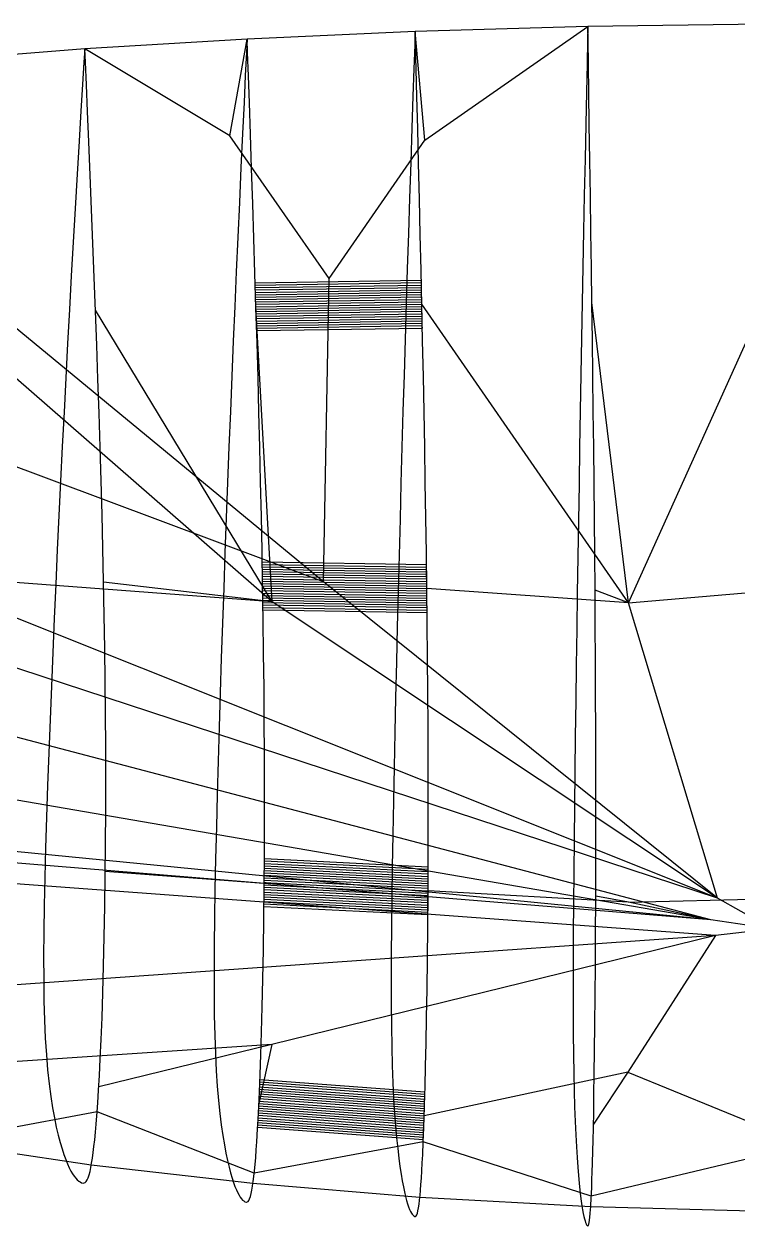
# Model space of a CAD drawing. Extents: x -442 to 442, y 0 to 303.
# Drawn here: x -208.1 to -28.5, y 1.4 to 303.3 of the extents above; entities that cross this region are included whole.
import ezdxf

# ---------------------------------------------------------------- set-up
doc = ezdxf.new("R2010")
doc.units = 0

msp = doc.modelspace()

# ---------------------------------------------------------------- linework, layer by layer
at = {"layer": 'default', "color": 5, "linetype": 'CONTINUOUS'}
for p, q in [((-66.309, 302.663, 3.558), (-109.698, 301.408, 9.802)), ((-66.309, 302.663, 3.558), (-66.383, 299.168, 2.858)), ((-22.204, 303.301, 0.392), (-66.309, 302.663, 3.558)), ((-151.974, 299.524, 18.966), (-192.782, 297.031, 30.818)), ((-151.974, 299.524, 18.966), (-152.139, 296.137, 18.296)), ((-109.698, 301.408, 9.802), (-151.974, 299.524, 18.966)), ((-109.698, 301.408, 9.802), (-109.819, 297.956, 9.114)), ((-66.383, 299.168, 2.858), (-66.509, 293.212, 1.677)), ((-192.782, 297.031, 30.818), (-231.772, 293.93, 45.097)), ((-192.782, 297.031, 30.818), (-192.987, 293.73, 30.17)), ((-152.139, 296.137, 18.296), (-152.418, 290.364, 17.165)), ((-109.819, 297.956, 9.114), (-110.023, 292.073, 7.953)), ((-192.987, 293.73, 30.17), (-193.333, 288.103, 29.077)), ((-66.509, 293.212, 1.677), (-66.655, 286.232, 0.302)), ((-152.418, 290.364, 17.165), (-152.744, 283.598, 15.848)), ((-110.023, 292.073, 7.953), (-110.261, 285.179, 6.601)), ((-193.333, 288.103, 29.077), (-193.737, 281.508, 27.804)), ((-110.261, 285.179, 6.601), (-110.531, 277.228, 5.063)), ((-66.655, 286.232, 0.302), (-66.821, 278.182, -1.263)), ((-193.737, 281.508, 27.804), (-194.196, 273.902, 26.355)), ((-152.744, 283.598, 15.848), (-153.114, 275.796, 14.348)), ((-66.821, 278.182, -1.263), (-67.001, 269.364, -2.957)), ((-153.114, 275.796, 14.348), (-153.515, 267.249, 12.725)), ((-110.531, 277.228, 5.063), (-110.824, 268.518, 3.397)), ((-194.196, 273.902, 26.355), (-194.693, 265.571, 24.785)), ((-67.001, 269.364, -2.957), (-67.183, 260.292, -4.675)), ((-153.515, 267.249, 12.725), (-153.921, 258.456, 11.078)), ((-110.824, 268.518, 3.397), (-111.121, 259.559, 1.708)), ((-194.693, 265.571, 24.785), (-195.197, 257, 23.193)), ((-67.183, 260.292, -4.675), (-67.361, 251.287, -6.351)), ((-195.197, 257, 23.193), (-195.689, 248.492, 21.639)), ((-153.921, 258.456, 11.078), (-154.318, 249.728, 9.471)), ((-111.121, 259.559, 1.708), (-111.411, 250.665, 0.06)), ((-111.411, 250.665, 0.06), (-111.693, 241.836, -1.547)), ((-67.361, 251.287, -6.351), (-67.534, 242.348, -7.985)), ((-195.689, 248.492, 21.639), (-196.169, 240.047, 20.123)), ((-154.318, 249.728, 9.471), (-154.705, 241.064, 7.904)), ((-111.693, 241.836, -1.547), (-111.971, 232.987, -3.128)), ((-67.534, 242.348, -7.985), (-67.705, 233.389, -9.592)), ((-196.169, 240.047, 20.123), (-196.641, 231.581, 18.632)), ((-154.705, 241.064, 7.904), (-155.086, 232.379, 6.363)), ((-111.971, 232.987, -3.128), (-112.244, 224.074, -4.683)), ((-67.705, 233.389, -9.592), (-67.873, 224.365, -11.173)), ((-196.641, 231.581, 18.632), (-197.105, 223.055, 17.165)), ((-155.086, 232.379, 6.363), (-155.46, 223.633, 4.846)), ((-155.46, 223.633, 4.846), (-155.827, 214.811, 3.359)), ((-112.244, 224.074, -4.683), (-112.513, 215.085, -6.208)), ((-67.873, 224.365, -11.173), (-68.037, 215.264, -12.723)), ((-197.105, 223.055, 17.165), (-197.561, 214.455, 15.725)), ((-197.561, 214.455, 15.725), (-198.009, 205.813, 14.311)), ((-155.827, 214.811, 3.359), (-156.188, 205.945, 1.899)), ((-112.513, 215.085, -6.208), (-112.776, 206.051, -7.704)), ((-68.037, 215.264, -12.723), (-68.199, 206.117, -14.243)), ((-198.009, 205.813, 14.311), (-198.444, 197.147, 12.936)), ((-156.188, 205.945, 1.899), (-156.539, 197.056, 0.479)), ((-112.776, 206.051, -7.704), (-113.031, 196.992, -9.159)), ((-68.199, 206.117, -14.243), (-68.356, 196.946, -15.722)), ((-198.444, 197.147, 12.936), (-198.87, 188.478, 11.593)), ((-156.539, 197.056, 0.479), (-156.881, 188.163, -0.907)), ((-113.031, 196.992, -9.159), (-113.281, 187.931, -10.579)), ((-68.356, 196.946, -15.722), (-68.509, 187.772, -17.164)), ((-198.87, 188.478, 11.593), (-199.284, 179.821, 10.286)), ((-156.881, 188.163, -0.907), (-157.214, 179.282, -2.257)), ((-113.281, 187.931, -10.579), (-113.524, 178.882, -11.96)), ((-68.509, 187.772, -17.164), (-68.658, 178.611, -18.568)), ((-199.284, 179.821, 10.286), (-199.688, 171.183, 9.008)), ((-157.214, 179.282, -2.257), (-157.539, 170.422, -3.575)), ((-113.524, 178.882, -11.96), (-113.761, 169.854, -13.31)), ((-68.658, 178.611, -18.568), (-68.803, 169.47, -19.939)), ((-199.688, 171.183, 9.008), (-200.081, 162.571, 7.769)), ((-157.539, 170.422, -3.575), (-157.855, 161.587, -4.853)), ((-113.761, 169.854, -13.31), (-113.991, 160.852, -14.618)), ((-68.803, 169.47, -19.939), (-68.944, 160.356, -21.267)), ((-200.081, 162.571, 7.769), (-200.461, 153.993, 6.568)), ((-157.855, 161.587, -4.853), (-158.161, 152.788, -6.091)), ((-113.991, 160.852, -14.618), (-114.214, 151.886, -15.886)), ((-68.944, 160.356, -21.267), (-69.081, 151.278, -22.554)), ((-200.461, 153.993, 6.568), (-200.827, 145.454, 5.41)), ((-158.161, 152.788, -6.091), (-158.455, 144.029, -7.284)), ((-114.214, 151.886, -15.886), (-114.428, 142.961, -17.106)), ((-69.081, 151.278, -22.554), (-69.213, 142.243, -23.793)), ((-200.827, 145.454, 5.41), (-201.178, 136.967, 4.302)), ((-158.455, 144.029, -7.284), (-158.737, 135.323, -8.425)), ((-114.428, 142.961, -17.106), (-114.634, 134.09, -18.273)), ((-69.213, 142.243, -23.793), (-69.338, 133.262, -24.977)), ((-201.178, 136.967, 4.302), (-201.512, 128.556, 3.248)), ((-158.737, 135.323, -8.425), (-159.005, 126.695, -9.51)), ((-114.634, 134.09, -18.273), (-114.828, 125.299, -19.382)), ((-69.338, 133.262, -24.977), (-69.458, 124.362, -26.102)), ((-201.512, 128.556, 3.248), (-201.826, 120.236, 2.257)), ((-159.005, 126.695, -9.51), (-159.257, 118.161, -10.529)), ((-114.828, 125.299, -19.382), (-115.011, 116.604, -20.423)), ((-69.458, 124.362, -26.102), (-69.57, 115.559, -27.158)), ((-201.826, 120.236, 2.257), (-202.12, 112.047, 1.329)), ((-159.257, 118.161, -10.529), (-159.492, 109.761, -11.483)), ((-115.011, 116.604, -20.423), (-115.183, 108.045, -21.397)), ((-69.57, 115.559, -27.158), (-69.675, 106.894, -28.145)), ((-202.12, 112.047, 1.329), (-202.387, 104.045, 0.484)), ((-159.492, 109.761, -11.483), (-159.706, 101.553, -12.351)), ((-115.183, 108.045, -21.397), (-115.338, 99.683, -22.282)), ((-69.675, 106.894, -28.145), (-69.77, 98.428, -29.042)), ((-202.387, 104.045, 0.484), (-202.623, 96.296, -0.26)), ((-159.706, 101.553, -12.351), (-159.895, 93.606, -13.113)), ((-115.338, 99.683, -22.282), (-115.475, 91.585, -23.058)), ((-69.77, 98.428, -29.042), (-69.853, 90.23, -29.828)), ((-202.623, 96.296, -0.26), (-202.82, 88.881, -0.883)), ((-159.895, 93.606, -13.113), (-160.052, 86, -13.749)), ((-115.475, 91.585, -23.058), (-115.588, 83.835, -23.705)), ((-202.82, 88.881, -0.883), (-202.975, 81.852, -1.373)), ((-69.853, 90.23, -29.828), (-69.923, 82.384, -30.482)), ((-160.052, 86, -13.749), (-160.175, 78.79, -14.249)), ((-202.975, 81.852, -1.373), (-203.08, 75.241, -1.705)), ((-115.588, 83.835, -23.705), (-115.677, 76.49, -24.211)), ((-69.923, 82.384, -30.482), (-69.977, 74.948, -30.991)), ((-160.175, 78.79, -14.249), (-160.257, 72.01, -14.582)), ((-115.677, 76.49, -24.211), (-115.736, 69.582, -24.546)), ((-203.08, 75.241, -1.705), (-203.13, 69.053, -1.86)), ((-69.977, 74.948, -30.991), (-70.013, 67.955, -31.328)), ((-160.257, 72.01, -14.582), (-160.295, 65.664, -14.733)), ((-115.736, 69.582, -24.546), (-115.762, 63.118, -24.693)), ((-203.13, 69.053, -1.86), (-203.117, 63.292, -1.821)), ((-70.013, 67.955, -31.328), (-70.028, 61.411, -31.471)), ((-160.295, 65.664, -14.733), (-160.282, 59.757, -14.681)), ((-203.117, 63.292, -1.821), (-203.043, 57.955, -1.587)), ((-115.762, 63.118, -24.693), (-115.751, 57.099, -24.631)), ((-70.028, 61.411, -31.471), (-70.02, 55.319, -31.402)), ((-203.043, 57.955, -1.587), (-202.905, 53.027, -1.15)), ((-160.282, 59.757, -14.681), (-160.219, 54.284, -14.427)), ((-115.751, 57.099, -24.631), (-115.704, 51.524, -24.361)), ((-70.02, 55.319, -31.402), (-69.991, 49.675, -31.121)), ((-202.905, 53.027, -1.15), (-202.706, 48.499, -0.521)), ((-160.219, 54.284, -14.427), (-160.104, 49.231, -13.962)), ((-115.704, 51.524, -24.361), (-115.618, 46.377, -23.872)), ((-202.706, 48.499, -0.521), (-202.447, 44.347, 0.296)), ((-160.104, 49.231, -13.962), (-159.94, 44.589, -13.296)), ((-69.991, 49.675, -31.121), (-69.937, 44.466, -30.617)), ((-115.618, 46.377, -23.872), (-115.496, 41.65, -23.178)), ((-202.447, 44.347, 0.296), (-202.13, 40.55, 1.298)), ((-159.94, 44.589, -13.296), (-159.727, 40.332, -12.435)), ((-69.937, 44.466, -30.617), (-69.861, 39.681, -29.903)), ((-202.13, 40.55, 1.298), (-201.758, 37.08, 2.472)), ((-159.727, 40.332, -12.435), (-159.467, 36.441, -11.382)), ((-115.496, 41.65, -23.178), (-115.338, 37.315, -22.282)), ((-69.861, 39.681, -29.903), (-69.763, 35.293, -28.982)), ((-201.758, 37.08, 2.472), (-201.34, 33.925, 3.791)), ((-159.467, 36.441, -11.382), (-159.163, 32.884, -10.149)), ((-115.338, 37.315, -22.282), (-115.146, 33.351, -21.188)), ((-201.34, 33.925, 3.791), (-200.89, 31.074, 5.213)), ((-115.146, 33.351, -21.188), (-114.921, 29.73, -19.909)), ((-69.763, 35.293, -28.982), (-69.644, 31.282, -27.86)), ((-200.89, 31.074, 5.213), (-200.419, 28.509, 6.7)), ((-159.163, 32.884, -10.149), (-158.821, 29.652, -8.765)), ((-69.644, 31.282, -27.86), (-69.505, 27.618, -26.55)), ((-200.419, 28.509, 6.7), (-199.939, 26.216, 8.216)), ((-158.821, 29.652, -8.765), (-158.453, 26.731, -7.276)), ((-114.921, 29.73, -19.909), (-114.669, 26.439, -18.474)), ((-69.505, 27.618, -26.55), (-69.349, 24.288, -25.08)), ((-199.939, 26.216, 8.216), (-199.454, 24.169, 9.747)), ((-199.454, 24.169, 9.747), (-198.972, 22.349, 11.271)), ((-158.453, 26.731, -7.276), (-158.068, 24.103, -5.717)), ((-114.669, 26.439, -18.474), (-114.397, 23.467, -16.931)), ((-69.349, 24.288, -25.08), (-69.181, 21.28, -23.5)), ((-198.972, 22.349, 11.271), (-198.495, 20.738, 12.777)), ((-158.068, 24.103, -5.717), (-157.676, 21.755, -4.13)), ((-157.676, 21.755, -4.13), (-157.281, 19.659, -2.527)), ((-114.397, 23.467, -16.931), (-114.114, 20.791, -15.316)), ((-69.181, 21.28, -23.5), (-69.006, 18.574, -21.847)), ((-198.495, 20.738, 12.777), (-198.028, 19.312, 14.25)), ((-198.028, 19.312, 14.25), (-197.571, 18.056, 15.695)), ((-157.281, 19.659, -2.527), (-156.887, 17.796, -0.932)), ((-114.114, 20.791, -15.316), (-113.825, 18.402, -13.672)), ((-113.825, 18.402, -13.672), (-113.533, 16.268, -12.013)), ((-69.006, 18.574, -21.847), (-68.827, 16.156, -20.164)), ((-197.571, 18.056, 15.695), (-197.125, 16.955, 17.103)), ((-197.125, 16.955, 17.103), (-196.688, 15.991, 18.483)), ((-196.688, 15.991, 18.483), (-196.261, 15.156, 19.833)), ((-196.261, 15.156, 19.833), (-195.845, 14.443, 21.146)), ((-191.459, 15.043, 34.996), (-191.257, 16.037, 35.636)), ((-191.257, 16.037, 35.636), (-191.147, 16.66, 35.984)), ((-156.887, 17.796, -0.932), (-156.498, 16.146, 0.643)), ((-156.498, 16.146, 0.643), (-156.117, 14.687, 2.185)), ((-113.533, 16.268, -12.013), (-113.243, 14.373, -10.362)), ((-68.827, 16.156, -20.164), (-68.647, 13.998, -18.467)), ((-195.845, 14.443, 21.146), (-195.441, 13.844, 22.421)), ((-195.441, 13.844, 22.421), (-195.053, 13.356, 23.646)), ((-195.053, 13.356, 23.646), (-194.675, 12.965, 24.839)), ((-194.675, 12.965, 24.839), (-194.315, 12.655, 25.979)), ((-194.315, 12.655, 25.979), (-193.946, 12.413, 27.143)), ((-193.946, 12.413, 27.143), (-193.634, 12.234, 28.128)), ((-193.634, 12.234, 28.128), (-193.189, 12.133, 29.534)), ((-193.189, 12.133, 29.534), (-193.153, 12.138, 29.646)), ((-193.153, 12.138, 29.646), (-192.654, 12.261, 31.222)), ((-192.654, 12.261, 31.222), (-192.432, 12.529, 31.924)), ((-192.432, 12.529, 31.924), (-192.157, 12.937, 32.792)), ((-192.157, 12.937, 32.792), (-191.907, 13.492, 33.582)), ((-191.907, 13.492, 33.582), (-191.673, 14.195, 34.321)), ((-191.673, 14.195, 34.321), (-191.459, 15.043, 34.996)), ((-156.117, 14.687, 2.185), (-155.744, 13.403, 3.696)), ((-155.744, 13.403, 3.696), (-155.381, 12.276, 5.168)), ((-155.381, 12.276, 5.168), (-155.024, 11.29, 6.612)), ((-113.243, 14.373, -10.362), (-112.956, 12.695, -8.732)), ((-112.956, 12.695, -8.732), (-112.676, 11.21, -7.136)), ((-68.647, 13.998, -18.467), (-68.468, 12.081, -16.778)), ((-68.468, 12.081, -16.778), (-68.291, 10.384, -15.11)), ((-155.024, 11.29, 6.612), (-154.676, 10.436, 8.022)), ((-154.676, 10.436, 8.022), (-154.337, 9.707, 9.396)), ((-154.337, 9.707, 9.396), (-154.008, 9.096, 10.727)), ((-154.008, 9.096, 10.727), (-153.692, 8.598, 12.008)), ((-151.13, 8.758, 22.384), (-150.939, 9.48, 23.155)), ((-150.939, 9.48, 23.155), (-150.766, 10.352, 23.858)), ((-150.766, 10.352, 23.858), (-150.601, 11.372, 24.525)), ((-150.601, 11.372, 24.525), (-150.512, 12.011, 24.886)), ((-112.676, 11.21, -7.136), (-112.401, 9.904, -5.573)), ((-112.401, 9.904, -5.573), (-112.133, 8.759, -4.05)), ((-68.291, 10.384, -15.11), (-68.117, 8.883, -13.478)), ((-153.692, 8.598, 12.008), (-153.384, 8.2, 13.255)), ((-153.384, 8.2, 13.255), (-153.09, 7.884, 14.445)), ((-153.09, 7.884, 14.445), (-152.79, 7.638, 15.661)), ((-152.79, 7.638, 15.661), (-152.536, 7.457, 16.691)), ((-152.536, 7.457, 16.691), (-152.173, 7.356, 18.16)), ((-152.173, 7.356, 18.16), (-152.144, 7.362, 18.276)), ((-152.144, 7.362, 18.276), (-151.738, 7.491, 19.922)), ((-151.738, 7.491, 19.922), (-151.557, 7.767, 20.654)), ((-151.557, 7.767, 20.654), (-151.333, 8.188, 21.56)), ((-151.333, 8.188, 21.56), (-151.13, 8.758, 22.384)), ((-112.133, 8.759, -4.05), (-111.871, 7.757, -2.556)), ((-111.871, 7.757, -2.556), (-111.614, 6.889, -1.097)), ((-111.614, 6.889, -1.097), (-111.365, 6.149, 0.323)), ((-111.365, 6.149, 0.323), (-111.122, 5.527, 1.7)), ((-108.865, 5.937, 14.543), (-108.737, 6.826, 15.269)), ((-108.737, 6.826, 15.269), (-108.616, 7.867, 15.956)), ((-108.616, 7.867, 15.956), (-108.551, 8.518, 16.329)), ((-68.117, 8.883, -13.478), (-67.948, 7.562, -11.878)), ((-67.948, 7.562, -11.878), (-67.782, 6.405, -10.321)), ((-67.782, 6.405, -10.321), (-67.62, 5.391, -8.793)), ((-65.611, 5.521, 10.128), (-65.571, 6.181, 10.508)), ((-111.122, 5.527, 1.7), (-110.89, 5.023, 3.024)), ((-110.89, 5.023, 3.024), (-110.663, 4.619, 4.314)), ((-110.663, 4.619, 4.314), (-110.447, 4.299, 5.544)), ((-110.447, 4.299, 5.544), (-110.226, 4.05, 6.802)), ((-110.226, 4.05, 6.802), (-110.039, 3.867, 7.865)), ((-110.039, 3.867, 7.865), (-109.772, 3.766, 9.384)), ((-109.772, 3.766, 9.384), (-109.751, 3.772, 9.504)), ((-109.751, 3.772, 9.504), (-109.452, 3.906, 11.205)), ((-109.452, 3.906, 11.205), (-109.319, 4.188, 11.961)), ((-109.319, 4.188, 11.961), (-109.154, 4.618, 12.897)), ((-109.154, 4.618, 12.897), (-109.005, 5.2, 13.748)), ((-109.005, 5.2, 13.748), (-108.865, 5.937, 14.543)), ((-67.62, 5.391, -8.793), (-67.462, 4.514, -7.301)), ((-67.462, 4.514, -7.301), (-67.308, 3.766, -5.849)), ((-67.308, 3.766, -5.849), (-67.158, 3.139, -4.441)), ((-67.158, 3.139, -4.441), (-67.014, 2.629, -3.087)), ((-65.851, 2.819, 7.873), (-65.765, 3.566, 8.686)), ((-65.765, 3.566, 8.686), (-65.686, 4.467, 9.426)), ((-65.686, 4.467, 9.426), (-65.611, 5.521, 10.128)), ((-67.014, 2.629, -3.087), (-66.874, 2.221, -1.769)), ((-66.874, 2.221, -1.769), (-66.741, 1.898, -0.51)), ((-66.741, 1.898, -0.51), (-66.604, 1.648, 0.775)), ((-66.604, 1.648, 0.775), (-66.489, 1.463, 1.862)), ((-66.489, 1.463, 1.862), (-66.324, 1.363, 3.414)), ((-66.324, 1.363, 3.414), (-66.311, 1.369, 3.537)), ((-66.311, 1.369, 3.537), (-66.127, 1.507, 5.275)), ((-66.127, 1.507, 5.275), (-66.045, 1.793, 6.048)), ((-66.045, 1.793, 6.048), (-65.943, 2.229, 7.004)), ((-65.943, 2.229, 7.004), (-65.851, 2.819, 7.873))]:
    msp.add_line(p, q, dxfattribs=at)
at = {"layer": 'default', "color": 30, "linetype": 'CONTINUOUS'}
for p, q in [((-107.28, 274.149, 94.138), (-66.309, 302.663, 3.558)), ((-156.309, 275.218, 94.697), (-151.974, 299.524, 18.966)), ((-107.28, 274.149, 94.138), (-109.698, 301.408, 9.802)), ((-156.309, 275.218, 94.697), (-192.782, 297.031, 30.818)), ((-131.325, 239.366, 203.23), (-156.309, 275.218, 94.697)), ((-131.325, 239.366, 203.23), (-107.28, 274.149, 94.138)), ((-132.746, 163.168, 438.179), (-131.325, 239.366, 203.23)), ((-132.746, 163.168, 438.179), (-212.202, 228.693, 246.04)), ((-132.746, 163.168, 438.179), (-264.777, 212.451, 304.856)), ((-33.693, 83.712, 669.633), (-132.746, 163.168, 438.179))]:
    msp.add_line(p, q, dxfattribs=at)
at = {"layer": 'default', "color": 3, "linetype": 'CONTINUOUS'}
for p, q in [((-66.253, 299.144, 4.083), (-66.309, 302.663, 3.558)), ((-151.853, 296.11, 19.456), (-151.974, 299.524, 18.966)), ((-109.608, 297.93, 10.313), (-109.698, 301.408, 9.802)), ((-66.159, 293.144, 4.97), (-66.253, 299.144, 4.083)), ((-192.636, 293.701, 31.281), (-192.782, 297.031, 30.818)), ((-151.649, 290.29, 20.283), (-151.853, 296.11, 19.456)), ((-109.457, 292.003, 11.175), (-109.608, 297.93, 10.313)), ((-192.388, 288.025, 32.062), (-192.636, 293.701, 31.281)), ((-66.05, 286.109, 6.001), (-66.159, 293.144, 4.97)), ((-151.412, 283.465, 21.242), (-151.649, 290.29, 20.283)), ((-109.281, 285.052, 12.177), (-109.457, 292.003, 11.175)), ((-192.101, 281.368, 32.969), (-192.388, 288.025, 32.062)), ((-109.081, 277.043, 13.312), (-109.281, 285.052, 12.177)), ((-65.926, 278.003, 7.168), (-66.05, 286.109, 6.001)), ((-191.776, 273.699, 33.997), (-192.101, 281.368, 32.969)), ((-151.143, 275.603, 22.329), (-151.412, 283.465, 21.242)), ((-65.792, 269.138, 8.428), (-65.926, 278.003, 7.168)), ((-150.853, 267.004, 23.503), (-151.143, 275.603, 22.329)), ((-108.866, 268.285, 14.536), (-109.081, 277.043, 13.312)), ((-191.425, 265.312, 35.105), (-191.776, 273.699, 33.997)), ((-65.657, 260.02, 9.7), (-65.792, 269.138, 8.428)), ((-150.561, 258.159, 24.687), (-150.853, 267.004, 23.503)), ((-108.649, 259.277, 15.773), (-108.866, 268.285, 14.536)), ((-191.071, 256.685, 36.224), (-191.425, 265.312, 35.105)), ((-65.526, 250.978, 10.933), (-65.657, 260.02, 9.7)), ((-190.728, 248.13, 37.307), (-191.071, 256.685, 36.224)), ((-150.278, 249.388, 25.834), (-150.561, 258.159, 24.687)), ((-108.438, 250.343, 16.971), (-108.649, 259.277, 15.773)), ((-65.399, 242.004, 12.131), (-65.526, 250.978, 10.933)), ((-190.395, 239.64, 38.358), (-190.728, 248.13, 37.307)), ((-150.003, 240.684, 26.947), (-150.278, 249.388, 25.834)), ((-108.234, 241.477, 18.134), (-108.438, 250.343, 16.971)), ((-65.276, 233.034, 13.292), (-65.399, 242.004, 12.131)), ((-190.072, 231.153, 39.376), (-190.395, 239.64, 38.358)), ((-149.736, 231.983, 28.027), (-150.003, 240.684, 26.947)), ((-108.035, 232.615, 19.262), (-108.234, 241.477, 18.134)), ((-107.843, 223.714, 20.354), (-108.035, 232.615, 19.262)), ((-65.156, 224.025, 14.417), (-65.276, 233.034, 13.292)), ((-189.76, 222.63, 40.361), (-190.072, 231.153, 39.376)), ((-149.478, 223.244, 29.072), (-149.736, 231.983, 28.027)), ((-107.66, 214.786, 21.397), (-107.843, 223.714, 20.354)), ((-65.042, 214.988, 15.491), (-65.156, 224.025, 14.417)), ((-189.463, 214.081, 41.301), (-189.76, 222.63, 40.361)), ((-149.232, 214.479, 30.069), (-149.478, 223.244, 29.072)), ((-148.999, 205.72, 31.015), (-149.232, 214.479, 30.069)), ((-107.486, 205.864, 22.387), (-107.66, 214.786, 21.397)), ((-64.934, 205.958, 16.512), (-65.042, 214.988, 15.491)), ((-189.181, 205.538, 42.191), (-189.463, 214.081, 41.301)), ((-188.918, 197.018, 43.022), (-189.181, 205.538, 42.191)), ((-148.78, 196.984, 31.899), (-148.999, 205.72, 31.015)), ((-107.323, 196.966, 23.313), (-107.486, 205.864, 22.387)), ((-64.832, 196.951, 17.467), (-64.934, 205.958, 16.512)), ((-188.674, 188.527, 43.793), (-188.918, 197.018, 43.022)), ((-148.578, 188.278, 32.72), (-148.78, 196.984, 31.899)), ((-107.172, 188.098, 24.174), (-107.323, 196.966, 23.313)), ((-64.738, 187.975, 18.355), (-64.832, 196.951, 17.467)), ((-188.449, 180.059, 44.502), (-188.674, 188.527, 43.793)), ((-148.391, 179.595, 33.476), (-148.578, 188.278, 32.72)), ((-107.032, 179.254, 24.968), (-107.172, 188.098, 24.174)), ((-64.651, 179.023, 19.175), (-64.738, 187.975, 18.355)), ((-188.246, 171.6, 45.145), (-188.449, 180.059, 44.502)), ((-148.221, 170.922, 34.164), (-148.391, 179.595, 33.476)), ((-106.905, 170.419, 25.691), (-107.032, 179.254, 24.968)), ((-64.572, 170.08, 19.922), (-64.651, 179.023, 19.175)), ((-188.063, 163.152, 45.721), (-188.246, 171.6, 45.145)), ((-148.069, 162.26, 34.781), (-148.221, 170.922, 34.164)), ((-106.791, 161.596, 26.341), (-106.905, 170.419, 25.691)), ((-64.5, 161.149, 20.595), (-64.572, 170.08, 19.922)), ((-187.902, 154.742, 46.229), (-188.063, 163.152, 45.721)), ((-147.934, 153.636, 35.327), (-148.069, 162.26, 34.781)), ((-106.689, 152.812, 26.918), (-106.791, 161.596, 26.341)), ((-64.437, 152.258, 21.193), (-64.5, 161.149, 20.595)), ((-187.765, 146.395, 46.662), (-187.902, 154.742, 46.229)), ((-147.818, 145.077, 35.794), (-147.934, 153.636, 35.327)), ((-106.602, 144.093, 27.413), (-106.689, 152.812, 26.918)), ((-64.382, 143.432, 21.708), (-64.437, 152.258, 21.193)), ((-187.653, 138.134, 47.016), (-187.765, 146.395, 46.662)), ((-147.723, 136.606, 36.179), (-147.818, 145.077, 35.794)), ((-106.53, 135.464, 27.823), (-106.602, 144.093, 27.413)), ((-64.337, 134.698, 22.135), (-64.382, 143.432, 21.708)), ((-187.568, 129.95, 47.285), (-187.653, 138.134, 47.016)), ((-147.65, 128.214, 36.477), (-147.723, 136.606, 36.179)), ((-106.474, 126.915, 28.142), (-106.53, 135.464, 27.823)), ((-64.301, 126.044, 22.469), (-64.337, 134.698, 22.135)), ((-187.513, 121.807, 47.458), (-187.568, 129.95, 47.285)), ((-147.602, 119.863, 36.672), (-147.65, 128.214, 36.477)), ((-106.437, 118.408, 28.356), (-106.474, 126.915, 28.142)), ((-64.277, 117.433, 22.696), (-64.301, 126.044, 22.469)), ((-187.491, 113.678, 47.527), (-187.513, 121.807, 47.458)), ((-147.58, 111.528, 36.76), (-147.602, 119.863, 36.672)), ((-106.419, 109.916, 28.458), (-106.437, 118.408, 28.356)), ((-64.265, 108.837, 22.809), (-64.277, 117.433, 22.696)), ((-187.506, 105.553, 47.483), (-187.491, 113.678, 47.527)), ((-147.588, 103.195, 36.728), (-147.58, 111.528, 36.76)), ((-106.422, 101.428, 28.438), (-106.419, 109.916, 28.458)), ((-64.267, 100.244, 22.796), (-64.265, 108.837, 22.809)), ((-187.553, 97.451, 47.332), (-187.506, 105.553, 47.483)), ((-147.623, 94.886, 36.586), (-147.588, 103.195, 36.728)), ((-106.446, 92.963, 28.303), (-106.422, 101.428, 28.438)), ((-64.28, 91.675, 22.666), (-64.267, 100.244, 22.796)), ((-187.633, 89.435, 47.078), (-187.553, 97.451, 47.332)), ((-147.685, 86.665, 36.336), (-147.623, 94.886, 36.586)), ((-106.489, 84.588, 28.056), (-106.446, 92.963, 28.303)), ((-64.306, 83.196, 22.422), (-64.28, 91.675, 22.666)), ((-187.744, 81.585, 46.731), (-187.633, 89.435, 47.078)), ((-147.771, 78.614, 35.988), (-147.685, 86.665, 36.336)), ((-106.551, 76.385, 27.708), (-106.489, 84.588, 28.056)), ((-187.883, 73.985, 46.289), (-187.744, 81.585, 46.731)), ((-64.343, 74.893, 22.074), (-64.306, 83.196, 22.422)), ((-147.881, 70.82, 35.541), (-147.771, 78.614, 35.988)), ((-106.63, 68.445, 27.257), (-106.551, 76.385, 27.708)), ((-188.05, 66.729, 45.762), (-187.883, 73.985, 46.289)), ((-64.391, 66.854, 21.62), (-64.343, 74.893, 22.074)), ((-148.013, 63.377, 35.004), (-147.881, 70.82, 35.541)), ((-188.242, 59.917, 45.156), (-188.05, 66.729, 45.762)), ((-106.726, 60.862, 26.713), (-106.63, 68.445, 27.257)), ((-64.45, 59.177, 21.071), (-64.391, 66.854, 21.62)), ((-148.167, 56.39, 34.384), (-148.013, 63.377, 35.004)), ((-106.837, 53.743, 26.081), (-106.726, 60.862, 26.713)), ((-188.453, 53.703, 44.489), (-188.242, 59.917, 45.156)), ((-64.517, 51.97, 20.433), (-64.45, 59.177, 21.071)), ((-148.336, 50.017, 33.7), (-148.167, 56.39, 34.384)), ((-188.676, 48.171, 43.785), (-188.453, 53.703, 44.489)), ((-106.959, 47.249, 25.383), (-106.837, 53.743, 26.081)), ((-64.593, 45.396, 19.725), (-64.517, 51.97, 20.433)), ((-148.515, 44.342, 32.975), (-148.336, 50.017, 33.7)), ((-188.899, 43.331, 43.082), (-188.676, 48.171, 43.785)), ((-107.09, 41.467, 24.642), (-106.959, 47.249, 25.383)), ((-64.672, 39.543, 18.974), (-64.593, 45.396, 19.725)), ((-189.117, 39.13, 42.395), (-188.899, 43.331, 43.082)), ((-148.694, 39.378, 32.249), (-148.515, 44.342, 32.975)), ((-148.869, 35.067, 31.539), (-148.694, 39.378, 32.249)), ((-107.22, 36.408, 23.899), (-107.09, 41.467, 24.642)), ((-64.752, 34.421, 18.219), (-64.672, 39.543, 18.974)), ((-189.326, 35.489, 41.732), (-189.117, 39.13, 42.395)), ((-107.348, 32.016, 23.172), (-107.22, 36.408, 23.899)), ((-189.529, 32.315, 41.093), (-189.326, 35.489, 41.732)), ((-149.038, 31.332, 30.854), (-148.869, 35.067, 31.539)), ((-64.831, 29.974, 17.48), (-64.752, 34.421, 18.219)), ((-189.69, 30.027, 40.585), (-189.529, 32.315, 41.093)), ((-149.202, 28.077, 30.193), (-149.038, 31.332, 30.854)), ((-107.472, 28.21, 22.469), (-107.348, 32.016, 23.172)), ((-149.332, 25.729, 29.666), (-149.202, 28.077, 30.193)), ((-107.591, 24.893, 21.79), (-107.472, 28.21, 22.469)), ((-64.907, 26.121, 16.765), (-64.831, 29.974, 17.48)), ((-107.686, 22.5, 21.25), (-107.591, 24.893, 21.79)), ((-64.98, 22.762, 16.074), (-64.907, 26.121, 16.765)), ((-65.039, 20.339, 15.524), (-64.98, 22.762, 16.074))]:
    msp.add_line(p, q, dxfattribs=at)
at = {"layer": 'default', "color": 2, "linetype": 'CONTINUOUS'}
for p, q in [((-149.93, 238.301, 27.243), (-108.177, 238.937, 18.457)), ((-108.163, 238.337, 18.534), (-108.177, 238.937, 18.457)), ((-149.912, 237.7, 27.318), (-149.93, 237.7, 27.243)), ((-149.912, 237.7, 27.318), (-108.163, 238.337, 18.534)), ((-149.893, 237.1, 27.392), (-149.912, 237.1, 27.318)), ((-149.893, 237.1, 27.392), (-108.15, 237.737, 18.61)), ((-149.875, 236.5, 27.466), (-149.893, 236.5, 27.392)), ((-149.875, 236.5, 27.466), (-108.137, 237.137, 18.686)), ((-149.856, 235.9, 27.541), (-149.875, 235.9, 27.466)), ((-149.856, 235.9, 27.541), (-108.123, 236.537, 18.763)), ((-149.838, 235.299, 27.615), (-108.11, 235.937, 18.839)), ((-108.15, 237.737, 18.61), (-108.163, 238.337, 18.534)), ((-108.137, 237.137, 18.686), (-108.15, 237.737, 18.61)), ((-108.123, 236.537, 18.763), (-108.137, 237.137, 18.686)), ((-108.11, 235.937, 18.839), (-108.123, 236.537, 18.763)), ((-108.096, 235.337, 18.915), (-108.11, 235.937, 18.839)), ((-149.838, 235.299, 27.615), (-149.856, 235.299, 27.541)), ((-149.82, 234.699, 27.69), (-149.838, 234.699, 27.615)), ((-149.82, 234.699, 27.69), (-108.096, 235.337, 18.915)), ((-149.801, 234.099, 27.764), (-149.82, 234.099, 27.69)), ((-149.801, 234.099, 27.764), (-108.083, 234.737, 18.992)), ((-149.783, 233.499, 27.839), (-149.801, 233.499, 27.764)), ((-149.783, 233.499, 27.839), (-108.069, 234.137, 19.068)), ((-149.764, 232.899, 27.913), (-149.783, 232.899, 27.839)), ((-149.764, 232.899, 27.913), (-108.056, 233.536, 19.144)), ((-149.746, 232.298, 27.988), (-108.043, 232.936, 19.221)), ((-108.083, 234.737, 18.992), (-108.096, 235.337, 18.915)), ((-108.069, 234.137, 19.068), (-108.083, 234.737, 18.992)), ((-108.056, 233.536, 19.144), (-108.069, 234.137, 19.068)), ((-108.043, 232.936, 19.221), (-108.056, 233.536, 19.144)), ((-108.029, 232.336, 19.296), (-108.043, 232.936, 19.221)), ((-149.746, 232.298, 27.988), (-149.764, 232.298, 27.913)), ((-149.728, 231.698, 28.061), (-149.746, 231.698, 27.988)), ((-149.728, 231.698, 28.061), (-108.029, 232.336, 19.296)), ((-149.71, 231.098, 28.133), (-149.728, 231.098, 28.061)), ((-149.71, 231.098, 28.133), (-108.016, 231.736, 19.37)), ((-149.693, 230.498, 28.204), (-149.71, 230.498, 28.133)), ((-149.693, 230.498, 28.204), (-108.003, 231.136, 19.443)), ((-149.675, 229.898, 28.276), (-149.693, 229.898, 28.204)), ((-149.675, 229.898, 28.276), (-107.99, 230.536, 19.517)), ((-149.657, 229.297, 28.348), (-107.978, 229.936, 19.591)), ((-108.016, 231.736, 19.37), (-108.029, 232.336, 19.296)), ((-108.003, 231.136, 19.443), (-108.016, 231.736, 19.37)), ((-107.99, 230.536, 19.517), (-108.003, 231.136, 19.443)), ((-107.978, 229.936, 19.591), (-107.99, 230.536, 19.517)), ((-107.965, 229.336, 19.664), (-107.978, 229.936, 19.591)), ((-149.657, 229.297, 28.348), (-149.675, 229.297, 28.276)), ((-149.639, 228.697, 28.42), (-149.657, 228.697, 28.348)), ((-149.639, 228.697, 28.42), (-107.965, 229.336, 19.664)), ((-149.622, 228.097, 28.492), (-149.639, 228.097, 28.42)), ((-149.622, 228.097, 28.492), (-107.952, 228.736, 19.738)), ((-149.604, 227.497, 28.563), (-149.622, 227.497, 28.492)), ((-149.604, 227.497, 28.563), (-107.939, 228.135, 19.812)), ((-149.586, 226.896, 28.635), (-149.604, 226.896, 28.563)), ((-149.586, 226.896, 28.635), (-107.926, 227.535, 19.885)), ((-149.568, 226.296, 28.707), (-107.913, 226.935, 19.959)), ((-107.952, 228.736, 19.738), (-107.965, 229.336, 19.664)), ((-107.939, 228.135, 19.812), (-107.952, 228.736, 19.738)), ((-107.926, 227.535, 19.885), (-107.939, 228.135, 19.812)), ((-107.913, 226.935, 19.959), (-107.926, 227.535, 19.885)), ((-149.568, 226.296, 28.707), (-149.586, 226.296, 28.635)), ((-148.172, 168.159, 34.361), (-106.867, 167.493, 25.907)), ((-148.162, 167.559, 34.403), (-148.172, 167.559, 34.361)), ((-148.162, 167.559, 34.403), (-106.859, 166.892, 25.951)), ((-148.151, 166.959, 34.446), (-148.162, 166.959, 34.403)), ((-148.151, 166.959, 34.446), (-106.852, 166.292, 25.995)), ((-148.141, 166.359, 34.489), (-148.151, 166.359, 34.446)), ((-148.141, 166.359, 34.489), (-106.844, 165.692, 26.039)), ((-106.859, 166.892, 25.951), (-106.867, 167.493, 25.907)), ((-106.852, 166.292, 25.995), (-106.859, 166.892, 25.951)), ((-106.844, 165.692, 26.039), (-106.852, 166.292, 25.995)), ((-148.13, 165.758, 34.532), (-148.141, 165.758, 34.489)), ((-148.13, 165.758, 34.532), (-106.836, 165.092, 26.084)), ((-148.12, 165.158, 34.574), (-148.13, 165.158, 34.532)), ((-148.12, 165.158, 34.574), (-106.828, 164.492, 26.128)), ((-148.109, 164.558, 34.617), (-148.12, 164.558, 34.574)), ((-148.109, 164.558, 34.617), (-106.821, 163.892, 26.172)), ((-148.099, 163.958, 34.66), (-148.109, 163.958, 34.617)), ((-148.099, 163.958, 34.66), (-106.813, 163.292, 26.216)), ((-148.088, 163.358, 34.703), (-148.099, 163.358, 34.66)), ((-148.088, 163.358, 34.703), (-106.805, 162.692, 26.26)), ((-106.836, 165.092, 26.084), (-106.844, 165.692, 26.039)), ((-106.828, 164.492, 26.128), (-106.836, 165.092, 26.084)), ((-106.821, 163.892, 26.172), (-106.828, 164.492, 26.128)), ((-106.813, 163.292, 26.216), (-106.821, 163.892, 26.172)), ((-106.805, 162.692, 26.26), (-106.813, 163.292, 26.216)), ((-148.077, 162.758, 34.745), (-148.088, 162.758, 34.703)), ((-148.077, 162.758, 34.745), (-106.797, 162.092, 26.305)), ((-148.067, 162.158, 34.787), (-148.077, 162.158, 34.745)), ((-148.067, 162.158, 34.787), (-106.79, 161.492, 26.348)), ((-148.058, 161.557, 34.825), (-148.067, 161.557, 34.787)), ((-148.058, 161.557, 34.825), (-106.783, 160.892, 26.387)), ((-148.048, 160.957, 34.863), (-148.058, 160.957, 34.825)), ((-148.048, 160.957, 34.863), (-106.776, 160.292, 26.427)), ((-148.039, 160.357, 34.901), (-148.048, 160.357, 34.863)), ((-148.039, 160.357, 34.901), (-106.769, 159.692, 26.466)), ((-106.797, 162.092, 26.305), (-106.805, 162.692, 26.26)), ((-106.79, 161.492, 26.348), (-106.797, 162.092, 26.305)), ((-106.783, 160.892, 26.387), (-106.79, 161.492, 26.348)), ((-106.776, 160.292, 26.427), (-106.783, 160.892, 26.387)), ((-106.769, 159.692, 26.466), (-106.776, 160.292, 26.427)), ((-148.03, 159.757, 34.939), (-148.039, 159.757, 34.901)), ((-148.03, 159.757, 34.939), (-106.762, 159.092, 26.506)), ((-148.02, 159.157, 34.978), (-148.03, 159.157, 34.939)), ((-148.02, 159.157, 34.978), (-106.755, 158.492, 26.545)), ((-148.011, 158.557, 35.016), (-148.02, 158.557, 34.978)), ((-148.011, 158.557, 35.016), (-106.748, 157.892, 26.585)), ((-148.001, 157.957, 35.054), (-148.011, 157.957, 35.016)), ((-148.001, 157.957, 35.054), (-106.741, 157.292, 26.624)), ((-147.992, 157.357, 35.092), (-148.001, 157.357, 35.054)), ((-147.992, 157.357, 35.092), (-106.734, 156.691, 26.663)), ((-106.762, 159.092, 26.506), (-106.769, 159.692, 26.466)), ((-106.755, 158.492, 26.545), (-106.762, 159.092, 26.506)), ((-106.748, 157.892, 26.585), (-106.755, 158.492, 26.545)), ((-106.741, 157.292, 26.624), (-106.748, 157.892, 26.585)), ((-106.734, 156.691, 26.663), (-106.741, 157.292, 26.624)), ((-147.983, 156.757, 35.13), (-147.992, 156.757, 35.092)), ((-147.983, 156.757, 35.13), (-106.727, 156.091, 26.703)), ((-147.973, 156.156, 35.168), (-147.983, 156.156, 35.13)), ((-147.973, 156.156, 35.168), (-106.72, 155.491, 26.742)), ((-106.727, 156.091, 26.703), (-106.734, 156.691, 26.663)), ((-106.72, 155.491, 26.742), (-106.727, 156.091, 26.703)), ((-147.632, 93.649, 36.549), (-106.453, 91.59, 28.262)), ((-147.655, 90.649, 36.457), (-106.469, 88.591, 28.174)), ((-147.655, 90.649, 36.457), (-147.65, 90.649, 36.476)), ((-147.65, 91.249, 36.476), (-106.466, 89.191, 28.192)), ((-147.65, 91.249, 36.476), (-147.646, 91.249, 36.494)), ((-147.646, 91.849, 36.494), (-106.462, 89.791, 28.209)), ((-147.646, 91.849, 36.494), (-147.641, 91.849, 36.512)), ((-147.641, 92.449, 36.512), (-106.459, 90.391, 28.227)), ((-147.641, 92.449, 36.512), (-147.637, 92.449, 36.53)), ((-147.637, 93.049, 36.53), (-106.456, 90.99, 28.245)), ((-147.637, 93.049, 36.53), (-147.632, 93.049, 36.549)), ((-106.459, 90.391, 28.227), (-106.456, 90.99, 28.245)), ((-106.456, 90.99, 28.245), (-106.453, 91.59, 28.262)), ((-147.677, 87.65, 36.366), (-106.484, 85.591, 28.086)), ((-147.677, 87.65, 36.366), (-147.673, 87.65, 36.385)), ((-147.673, 88.25, 36.385), (-106.481, 86.191, 28.104)), ((-147.673, 88.25, 36.385), (-147.668, 88.25, 36.403)), ((-147.668, 88.849, 36.403), (-106.478, 86.791, 28.121)), ((-147.668, 88.849, 36.403), (-147.664, 88.849, 36.421)), ((-147.664, 89.449, 36.421), (-106.475, 87.391, 28.139)), ((-147.664, 89.449, 36.421), (-147.659, 89.449, 36.439)), ((-147.659, 90.049, 36.439), (-106.472, 87.991, 28.156)), ((-147.659, 90.049, 36.439), (-147.655, 90.049, 36.457)), ((-106.475, 87.391, 28.139), (-106.472, 87.991, 28.156)), ((-106.472, 87.991, 28.156), (-106.469, 88.591, 28.174)), ((-106.469, 88.591, 28.174), (-106.466, 89.191, 28.192)), ((-106.466, 89.191, 28.192), (-106.462, 89.791, 28.209)), ((-106.462, 89.791, 28.209), (-106.459, 90.391, 28.227)), ((-147.706, 84.65, 36.249), (-106.504, 82.591, 27.972)), ((-147.706, 84.65, 36.249), (-147.7, 84.65, 36.275)), ((-147.7, 85.25, 36.275), (-106.5, 83.191, 27.997)), ((-147.7, 85.25, 36.275), (-147.693, 85.25, 36.301)), ((-147.693, 85.85, 36.301), (-106.495, 83.791, 28.023)), ((-147.693, 85.85, 36.301), (-147.687, 85.85, 36.327)), ((-147.687, 86.45, 36.327), (-106.491, 84.391, 28.048)), ((-147.687, 86.45, 36.327), (-147.682, 86.45, 36.348)), ((-147.682, 87.05, 36.348), (-106.487, 84.991, 28.068)), ((-147.682, 87.05, 36.348), (-147.677, 87.05, 36.366)), ((-106.491, 84.391, 28.048), (-106.487, 84.991, 28.068)), ((-106.487, 84.991, 28.068), (-106.484, 85.591, 28.086)), ((-106.484, 85.591, 28.086), (-106.481, 86.191, 28.104)), ((-106.481, 86.191, 28.104), (-106.478, 86.791, 28.121)), ((-106.478, 86.791, 28.121), (-106.475, 87.391, 28.139)), ((-147.738, 81.65, 36.12), (-106.527, 79.591, 27.844)), ((-147.738, 81.65, 36.12), (-147.732, 81.65, 36.146)), ((-147.732, 82.25, 36.146), (-106.522, 80.191, 27.87)), ((-147.732, 82.25, 36.146), (-147.725, 82.25, 36.171)), ((-147.725, 82.85, 36.171), (-106.518, 80.791, 27.895)), ((-147.725, 82.85, 36.171), (-147.719, 82.85, 36.197)), ((-147.719, 83.45, 36.197), (-106.513, 81.391, 27.921)), ((-147.719, 83.45, 36.197), (-147.712, 83.45, 36.223)), ((-147.712, 84.05, 36.223), (-106.509, 81.991, 27.946)), ((-147.712, 84.05, 36.223), (-147.706, 84.05, 36.249)), ((-106.513, 81.391, 27.921), (-106.509, 81.991, 27.946)), ((-106.509, 81.991, 27.946), (-106.504, 82.591, 27.972)), ((-106.504, 82.591, 27.972), (-106.5, 83.191, 27.997)), ((-106.5, 83.191, 27.997), (-106.495, 83.791, 28.023)), ((-106.495, 83.791, 28.023), (-106.491, 84.391, 28.048)), ((-106.527, 79.591, 27.844), (-106.522, 80.191, 27.87)), ((-106.522, 80.191, 27.87), (-106.518, 80.791, 27.895)), ((-106.518, 80.791, 27.895), (-106.513, 81.391, 27.921)), ((-148.817, 36.351, 31.751), (-107.312, 33.246, 23.376)), ((-148.817, 36.351, 31.751), (-148.792, 36.351, 31.849)), ((-148.792, 36.951, 31.849), (-107.295, 33.845, 23.475)), ((-148.792, 36.951, 31.849), (-148.768, 36.951, 31.948)), ((-148.768, 37.55, 31.948), (-107.277, 34.445, 23.574)), ((-148.768, 37.55, 31.948), (-148.744, 37.55, 32.047)), ((-148.744, 38.15, 32.047), (-107.26, 35.045, 23.674)), ((-148.947, 33.352, 31.225), (-107.405, 30.246, 22.845)), ((-148.947, 33.352, 31.225), (-148.92, 33.352, 31.335)), ((-148.92, 33.952, 31.335), (-107.386, 30.846, 22.956)), ((-148.92, 33.952, 31.335), (-148.892, 33.952, 31.445)), ((-148.892, 34.552, 31.445), (-107.366, 31.446, 23.067)), ((-148.892, 34.552, 31.445), (-148.866, 34.552, 31.553)), ((-148.866, 35.151, 31.553), (-107.347, 32.046, 23.177)), ((-148.866, 35.151, 31.553), (-148.841, 35.151, 31.652)), ((-148.841, 35.751, 31.652), (-107.33, 32.646, 23.276)), ((-148.841, 35.751, 31.652), (-148.817, 35.751, 31.751)), ((-107.33, 32.646, 23.276), (-107.312, 33.246, 23.376)), ((-107.312, 33.246, 23.376), (-107.295, 33.845, 23.475)), ((-107.295, 33.845, 23.475), (-107.277, 34.445, 23.574)), ((-107.277, 34.445, 23.574), (-107.26, 35.045, 23.674)), ((-149.087, 30.354, 30.655), (-107.506, 27.247, 22.272)), ((-149.087, 30.354, 30.655), (-149.057, 30.354, 30.777)), ((-149.057, 30.954, 30.777), (-107.485, 27.847, 22.395)), ((-149.057, 30.954, 30.777), (-149.028, 30.954, 30.895)), ((-149.028, 31.553, 30.895), (-107.464, 28.447, 22.513)), ((-149.028, 31.553, 30.895), (-149.001, 31.553, 31.005)), ((-149.001, 32.153, 31.005), (-107.444, 29.047, 22.624)), ((-149.001, 32.153, 31.005), (-148.974, 32.153, 31.115)), ((-148.974, 32.753, 31.115), (-107.425, 29.646, 22.734)), ((-148.974, 32.753, 31.115), (-148.947, 32.753, 31.225)), ((-107.425, 29.646, 22.734), (-107.405, 30.246, 22.845)), ((-107.405, 30.246, 22.845), (-107.386, 30.846, 22.956)), ((-107.386, 30.846, 22.956), (-107.366, 31.446, 23.067)), ((-107.366, 31.446, 23.067), (-107.347, 32.046, 23.177)), ((-107.347, 32.046, 23.177), (-107.33, 32.646, 23.276)), ((-149.242, 27.356, 30.031), (-107.616, 24.248, 21.645)), ((-149.242, 27.356, 30.031), (-149.208, 27.356, 30.165)), ((-149.208, 27.955, 30.165), (-107.593, 24.848, 21.78)), ((-149.208, 27.955, 30.165), (-149.178, 27.955, 30.29)), ((-149.178, 28.555, 30.29), (-107.571, 25.448, 21.904)), ((-149.178, 28.555, 30.29), (-149.148, 28.555, 30.412)), ((-149.148, 29.155, 30.412), (-107.549, 26.047, 22.027)), ((-149.148, 29.155, 30.412), (-149.117, 29.155, 30.533)), ((-149.117, 29.754, 30.533), (-107.528, 26.647, 22.149)), ((-149.117, 29.754, 30.533), (-149.087, 29.754, 30.655)), ((-107.528, 26.647, 22.149), (-107.506, 27.247, 22.272)), ((-107.506, 27.247, 22.272), (-107.485, 27.847, 22.395)), ((-107.485, 27.847, 22.395), (-107.464, 28.447, 22.513)), ((-107.464, 28.447, 22.513), (-107.444, 29.047, 22.624)), ((-107.444, 29.047, 22.624), (-107.425, 29.646, 22.734)), ((-149.308, 26.157, 29.762), (-107.664, 23.048, 21.374)), ((-149.308, 26.157, 29.762), (-149.275, 26.157, 29.897)), ((-149.275, 26.756, 29.897), (-107.64, 23.648, 21.509)), ((-149.275, 26.756, 29.897), (-149.242, 26.756, 30.031)), ((-107.64, 23.648, 21.509), (-107.616, 24.248, 21.645)), ((-107.616, 24.248, 21.645), (-107.593, 24.848, 21.78)), ((-107.593, 24.848, 21.78), (-107.571, 25.448, 21.904)), ((-107.571, 25.448, 21.904), (-107.549, 26.047, 22.027)), ((-107.549, 26.047, 22.027), (-107.528, 26.647, 22.149)), ((-107.664, 23.048, 21.374), (-107.64, 23.648, 21.509))]:
    msp.add_line(p, q, dxfattribs=at)
at = {"layer": 'default', "color": 8, "linetype": 'CONTINUOUS'}
for p, q in [((-56.071, 157.91, 193.905), (-108.043, 232.936, 19.221)), ((-56.071, 157.91, 193.905), (-65.28, 233.36, 13.25)), ((-56.071, 157.91, 193.905), (-21.87, 233.578, 10.226)), ((-145.635, 158.12, 214.049), (-228.621, 230.421, 52.996)), ((-145.635, 158.12, 214.049), (-190.084, 231.461, 39.339)), ((-145.635, 158.12, 214.049), (-149.746, 232.298, 27.988)), ((-33.693, 83.712, 669.633), (-283.485, 165.657, 300.719)), ((-145.635, 158.12, 214.049), (-226.274, 164.168, 58.879)), ((-145.635, 158.12, 214.049), (-188.061, 163.052, 45.727)), ((-145.635, 158.12, 214.049), (-148.067, 162.158, 34.787)), ((-56.071, 157.91, 193.905), (-106.79, 161.492, 26.348)), ((-56.071, 157.91, 193.905), (-64.499, 161.044, 20.602)), ((-56.071, 157.91, 193.905), (-21.615, 160.823, 17.696)), ((-33.693, 83.712, 669.633), (-222.861, 159.238, 249.395)), ((-33.693, 83.712, 669.633), (-145.635, 158.12, 214.049)), ((-33.693, 83.712, 669.633), (-56.071, 157.91, 193.905)), ((-35.344, 78.234, 669.552), (-314.97, 151.738, 364.912)), ((-35.344, 78.234, 669.552), (-283.664, 121.023, 306.413)), ((-144.525, 87.149, 219.698), (-225.815, 93.813, 60.029)), ((-35.344, 78.234, 669.552), (-220.815, 96.464, 254.471)), ((-144.525, 87.149, 219.698), (-187.624, 90.395, 47.109)), ((-144.525, 87.149, 219.698), (-147.677, 87.65, 36.366)), ((-35.344, 78.234, 669.552), (-144.525, 87.149, 219.698)), ((-56.059, 82.739, 200.031), (-106.484, 85.591, 28.086)), ((-56.059, 82.739, 200.031), (-64.303, 84.212, 22.451)), ((-56.059, 82.739, 200.031), (-21.55, 83.521, 19.602)), ((-35.344, 78.234, 669.552), (-56.059, 82.739, 200.031)), ((-20, 75.943, 713.918), (-33.693, 83.712, 669.633)), ((-20, 75.943, 713.918), (-35.344, 78.234, 669.552))]:
    msp.add_line(p, q, dxfattribs=at)
at = {"layer": 'default', "color": 1, "linetype": 'CONTINUOUS'}
for p, q in [((-34.215, 74.338, 669.148), (-285.957, 92.927, 303.886)), ((-20, 75.943, 713.918), (-34.215, 74.338, 669.148)), ((-34.215, 74.338, 669.148), (-222.995, 61.024, 249.881)), ((-34.215, 74.338, 669.148), (-145.752, 46.913, 214.43)), ((-34.215, 74.338, 669.148), (-56.263, 40.017, 193.896)), ((-145.752, 46.913, 214.43), (-227.829, 41.437, 54.98)), ((-145.752, 46.913, 214.43), (-189.28, 36.289, 41.878)), ((-145.752, 46.913, 214.43), (-149.001, 32.153, 31.005)), ((-56.263, 40.017, 193.896), (-107.444, 29.047, 22.624)), ((-56.263, 40.017, 193.896), (-64.89, 26.967, 16.922)), ((-56.263, 40.017, 193.896), (-21.74, 25.924, 14.039)), ((-189.69, 30.027, 40.585), (-230.064, 22.445, 49.379)), ((-189.933, 26.897, 39.816), (-189.69, 30.027, 40.585)), ((-150.191, 14.61, 26.187), (-189.69, 30.027, 40.585)), ((-190.289, 23.031, 38.691), (-190.103, 24.945, 39.278)), ((-190.103, 24.945, 39.278), (-189.933, 26.897, 39.816)), ((-149.528, 22.518, 28.87), (-149.332, 25.729, 29.666)), ((-191.147, 16.66, 35.984), (-230.064, 22.445, 49.379)), ((-190.666, 19.792, 37.5), (-190.477, 21.324, 38.099)), ((-190.477, 21.324, 38.099), (-190.289, 23.031, 38.691)), ((-107.686, 22.5, 21.25), (-150.191, 14.61, 26.187)), ((-149.666, 20.515, 28.311), (-149.528, 22.518, 28.87)), ((-107.83, 19.228, 20.431), (-107.686, 22.5, 21.25)), ((-65.426, 8.864, 11.876), (-107.686, 22.5, 21.25)), ((-191.057, 17.165, 36.266), (-190.86, 18.413, 36.888)), ((-190.86, 18.413, 36.888), (-190.666, 19.792, 37.5)), ((-149.968, 16.799, 27.087), (-149.817, 18.55, 27.702)), ((-149.817, 18.55, 27.702), (-149.666, 20.515, 28.311)), ((-107.931, 17.187, 19.856), (-107.83, 19.228, 20.431)), ((-21.788, 19.255, 12.628), (-65.426, 8.864, 11.876)), ((-65.127, 17.025, 14.69), (-65.039, 20.339, 15.524)), ((-191.147, 16.66, 35.984), (-191.057, 17.165, 36.266)), ((-150.512, 12.011, 24.886), (-191.147, 16.66, 35.984)), ((-150.279, 13.811, 25.828), (-150.122, 15.226, 26.464)), ((-150.122, 15.226, 26.464), (-149.968, 16.799, 27.087)), ((-108.152, 13.399, 18.596), (-108.041, 15.184, 19.229)), ((-108.041, 15.184, 19.229), (-107.931, 17.187, 19.856)), ((-65.189, 14.959, 14.105), (-65.127, 17.025, 14.69)), ((-150.512, 12.011, 24.886), (-150.439, 12.53, 25.18)), ((-150.439, 12.53, 25.18), (-150.279, 13.811, 25.828)), ((-108.265, 11.796, 17.955), (-108.152, 13.399, 18.596)), ((-65.326, 11.124, 12.821), (-65.257, 12.931, 13.466)), ((-65.257, 12.931, 13.466), (-65.189, 14.959, 14.105)), ((-108.551, 8.518, 16.329), (-150.512, 12.011, 24.886)), ((-108.498, 9.048, 16.632), (-108.38, 10.353, 17.299)), ((-108.38, 10.353, 17.299), (-108.265, 11.796, 17.955)), ((-65.466, 8.039, 11.498), (-65.395, 9.5, 12.167)), ((-65.395, 9.5, 12.167), (-65.326, 11.124, 12.821)), ((-108.551, 8.518, 16.329), (-108.498, 9.048, 16.632)), ((-65.571, 6.181, 10.508), (-108.551, 8.518, 16.329)), ((-65.571, 6.181, 10.508), (-65.538, 6.717, 10.817)), ((-21.96, 5.007, 7.563), (-65.571, 6.181, 10.508)), ((-65.538, 6.717, 10.817), (-65.466, 8.039, 11.498))]:
    msp.add_line(p, q, dxfattribs=at)

doc.saveas('drawing.dxf')
